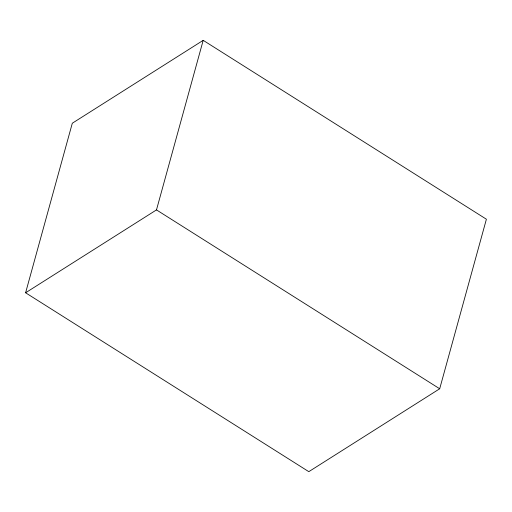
<?xml version="1.0" encoding="UTF-8"?>
<svg xmlns="http://www.w3.org/2000/svg" width="512" height="512" viewBox="0 0 512 512"><rect width="100%" height="100%" fill="white"/><g stroke="black" fill="none" stroke-linecap="round" stroke-linejoin="round"><path stroke-width="0.77" d="M25.6 292.781L72.307 123.226L203.194 40.339L486.4 219.219L439.693 388.774L308.806 471.661L25.6 292.781L156.486 209.901L203.194 40.339M156.486 209.901L439.693 388.774"/></g></svg>
